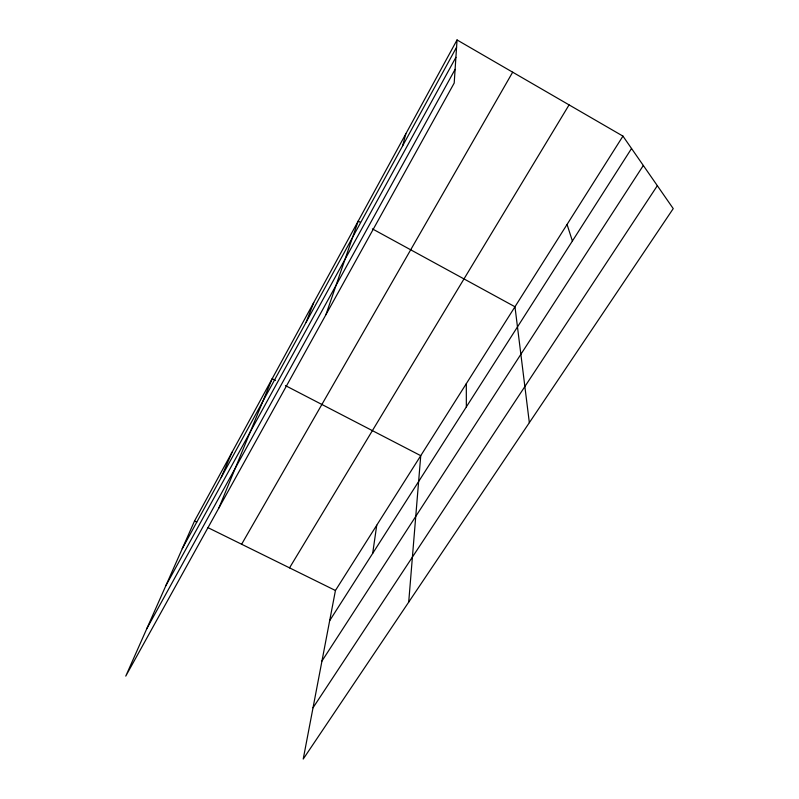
<?xml version="1.0" encoding="UTF-8"?>
<svg xmlns="http://www.w3.org/2000/svg" width="799" height="799" viewBox="0 0 799 799"><rect width="100%" height="100%" fill="white"/><g stroke="black" fill="none" stroke-linecap="round" stroke-linejoin="round"><path stroke-width="1.2" d="M457.048 39.95L454.202 83.046L125.763 676.114L194.517 521.018L457.048 39.95L622.95 136.12L673.237 208.619L303.221 759.05L335.44 590.491L622.95 136.12M408.708 602.126L420.743 455.68L285.433 385.587M372.674 553.407L376.738 525.223M402.616 145.887L405.832 133.793M325.922 314.686L358.182 221.113L360.369 222.312M306.127 322.257L313.727 302.571M218.916 507.914L272.169 378.726L275.485 380.444M221.173 477.542L232.09 452.174M182.262 548.663L456.569 47.261M165.812 585.767L455.899 57.328M146.746 628.783L455.11 69.353M241.628 544.239L512.678 72.19M289.538 567.859L569.078 104.889M329.677 620.653L631.54 148.504M321.947 661.053L643.315 165.483M313.018 707.784L657.337 185.698M194.517 521.018L196.704 522.097M207.67 527.5L335.44 590.491M372.404 228.884L514.975 306.766L529.347 422.661M567.06 224.449L572.394 241.018M466.306 383.67L466.346 406.891"/></g></svg>
